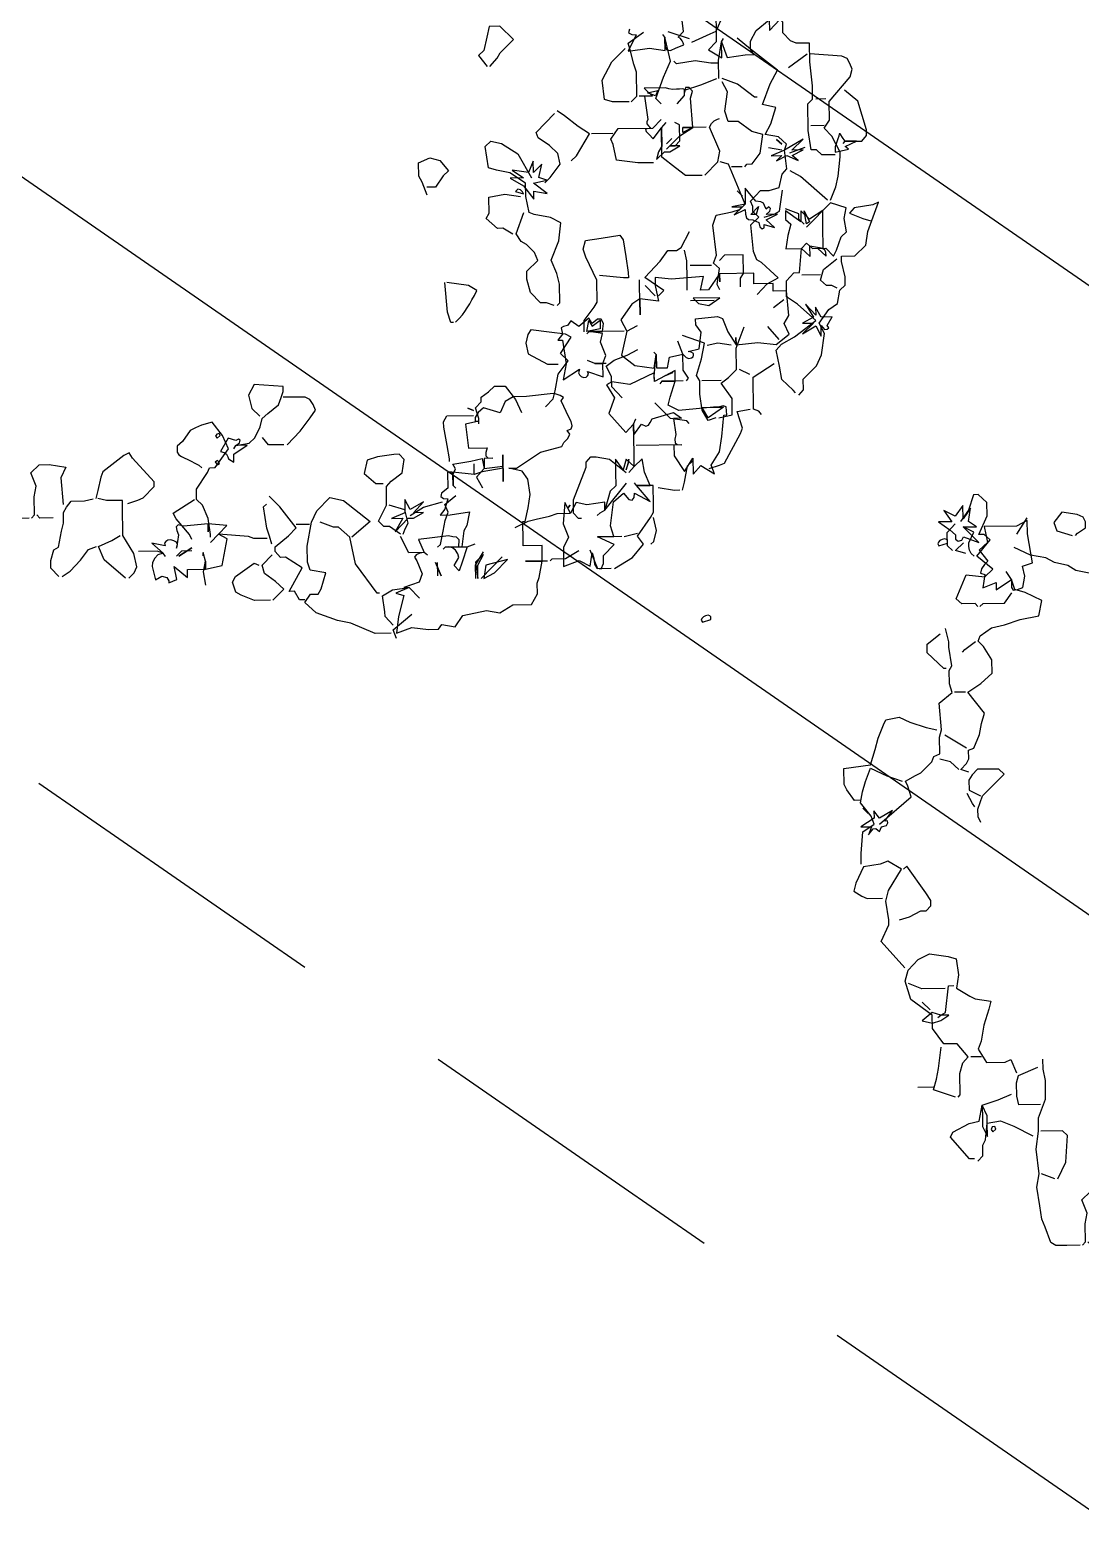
# Model space of a CAD drawing. Extents: x -335094 to -220327, y -102194 to 60595.
# Drawn here: x -291507 to -287448, y 39563 to 45356 of the extents above; entities that cross this region are included whole.
import ezdxf

# ---------------------------------------------------------------- set-up
doc = ezdxf.new("R2010")
doc.units = 0
doc.header["$LTSCALE"] = 1000
doc.header["$MEASUREMENT"] = 0
doc.linetypes.add('HIDDEN', pattern=[0.375, 0.25, -0.125])
for name, color, linetype in [('3', 84, 'CONTINUOUS'), ('6', 12, 'CONTINUOUS'), ('DIM', 3, 'CONTINUOUS'), ('SHUI', 5, 'CONTINUOUS')]:
    doc.layers.add(name, color=color, linetype=linetype)
doc.styles.add('DIM_FONT', font='SIMPLEX', dxfattribs={"width": 0.8})

# ---------------------------------------------------------------- blocks, each defined once
blk = doc.blocks.new('S')
at = {"layer": 'DIM'}
for points in [[(1368.8, 4093), (1318, 4162.3), (1369, 4155.3), (1341.2, 4180), (1356.4, 4229.9), (1322.2, 4193), (1329.2, 4244), (1293, 4207.4), (1253.2, 4235.7), (1277.9, 4188.6), (1226.9, 4195.6), (1265.5, 4159.1), (1283.2, 4135.9), (1280.9, 4119.6), (1290, 4110), (1304.9, 4112.1), (1312.7, 4123.5), (1368.8, 4093)], [(1327, 3849.1), (1318.5, 3862.7), (1267.5, 3869.7), (1249.6, 3890.9), (1301, 3977.5), (1371.3, 3959.5), (1405.9, 3983.9), (1353.6, 4043), (1413.1, 4097.3), (1393.4, 4120.8), (1373, 4123.6), (1415.5, 4190.6), (1422.5, 4241.6), (1394, 4276.7), (1375.6, 4279.2), (1347.1, 4222.8), (1310.6, 4184.2)], [(1262.8, 4078.4), (1246.9, 4099.3), (1253.9, 4150.3), (1289, 4178.8)], [(1248.3, 4109.5), (1249.7, 4119.7), (1246.2, 4124.3), (1240.4, 4127.2), (1229.9, 4126.6), (1221.1, 4123.6), (1214.2, 4118.3), (1211.3, 4112.5), (1214.3, 4103.7), (1248.3, 4109.5)], [(1343.4, 4044.4), (1332.6, 4056.3), (1328.1, 4069.4), (1328, 4084), (1330, 4098.3), (1356, 4136.3), (1318, 4162.3)], [(1510.4, 3896.7), (1524.4, 3938.5), (1521.6, 3978.4), (1562.1, 3985.3), (1558.8, 4098.1), (1565.8, 4149.2), (1522.2, 4134.3), (1397.6, 4151.4), (1401.5, 4088.5), (1364.9, 4064.4), (1391.7, 4017), (1377.7, 4006.4), (1363.3, 3991.8), (1356.9, 3976), (1372.4, 3967.7), (1357.3, 3917.7), (1411.1, 3931.2), (1407.2, 3902.6), (1471.7, 3933.2), (1469.5, 3916.9), (1467.5, 3902.6), (1472.2, 3891.6), (1488.9, 3891.4), (1510.4, 3896.7)], [(1518, 4103.7), (1567.2, 4159.4)], [(1741.4, 4064.8), (1750.7, 4071.8), (1784.2, 4088), (1787.2, 4110.5), (1781.6, 4130), (1760.5, 4143.3), (1702.7, 4161.6), (1666.8, 4127), (1672.5, 4092.9), (1729.2, 4066.4)], [(1312.2, 4059.1), (1275, 4076.7), (1309.6, 4101.1)], [(1772.6, 3912.8), (1723, 3930), (1695.1, 3954.6), (1645.8, 3973.9), (1615.6, 3996.7), (1557.8, 4015), (1500.8, 4054.1)], [(1197.4, 3222), (1168.2, 3236.4), (1193.7, 3255.8), (1204.4, 3273), (1208.9, 3305.7), (1230.4, 3311.1), (1259.9, 3359), (1273.9, 3400.8), (1291.5, 3437.9), (1239.4, 3528.3), (1294.9, 3553.9), (1343.1, 3586.8), (1350.1, 3637.9), (1326.5, 3693.1), (1308.9, 3716.3), (1319.8, 3735.6), (1366.9, 3760.4), (1419.3, 3763.6), (1481.4, 3775.9), (1554.5, 3778.4), (1574.9, 3835.9), (1515.8, 3875.2), (1478.7, 3892.8), (1471.7, 3933.2), (1455.5, 3966.7)], [(1335.2, 3847.9), (1349.1, 3858.5), (1430.8, 3847.3), (1464.7, 3882.2)], [(825.8, 3075.3), (962.3, 3160.6), (955.6, 3203.1), (950.2, 3224.7), (991.8, 3239.8), (1013.6, 3247.2), (1062.1, 3282.1), (1073.1, 3301.4), (1096.9, 3308.6), (1105.6, 3371.9), (1117.7, 3399.3), (1123.5, 3502.5), (1180.2, 3536.4), (1174.4, 3570.4), (1181.4, 3621.5), (1194.2, 3638.5), (1193.8, 3711.3), (1196.6, 3731.7), (1191.3, 3784.5)], [(1170.3, 3631.3), (1162.1, 3632.4), (1107.2, 3702.4), (1111.7, 3735), (1168.1, 3766.8)], [(1242, 3683.9), (1253.6, 3692.7), (1298.6, 3717.7)], [(1231.2, 3529.4), (1188.3, 3535.3)], [(766.9, 3177), (744.4, 3180.1), (721.4, 3224.8), (714, 3246.6), (722.4, 3307.9), (826.2, 3306.1), (852.7, 3362.8), (870.8, 3404), (898.2, 3452.3), (911, 3469.3), (963.4, 3472.5), (1001.4, 3446.5), (1059.9, 3417.6), (1099.3, 3401.8)], [(1201.8, 3315), (1127.2, 3377.2)], [(733.3, 2932), (738.9, 2972.8), (758.5, 3055.4), (805.3, 3078.1), (799.3, 3110.1), (765.5, 3166.8), (779.5, 3208.5), (797.1, 3245.7), (824.5, 3293.9), (881.6, 3254.9), (938, 3226.3)], [(1160, 3237.5), (1133.6, 3272.3), (1094.1, 3288.1)], [(1213.7, 3022.1), (1206.6, 3046), (1210.5, 3074.6), (1235.9, 3123.1), (1330.8, 3193.3), (1313.1, 3216.5), (1231.5, 3227.7), (1208.3, 3210.1), (1193.2, 3191.4), (1187.9, 3152.6), (1227.7, 3124.2)], [(777.3, 3040.4), (786.8, 3049.4), (798.7, 3060.3), (809.2, 3060.9), (821.8, 3046.7), (832.5, 3064), (851.5, 3065.5), (859, 3074.9), (858.1, 3083.4), (847.6, 3082.7), (883.8, 3119.4), (828.8, 3097.8), (812.3, 3129.2), (808.4, 3100.6), (752.9, 3074.9), (793.7, 3069.3), (777.3, 3040.4)], [(788.5, 3122), (770.9, 3145.2), (788.5, 3122)], [(1199.6, 3086.5), (1193.1, 3099.8), (1178, 3141.4)], [(4383.7, 2702), (4374.2, 2724.1), (4378.4, 2754.8), (4406.5, 2792.5), (4463.1, 2826.4), (4457.5, 2785.5), (4504, 2820.8)], [(4261.7, 2874.8), (4253.3, 2813.5), (4247.8, 2772.7), (4212.9, 2746.2), (4259.8, 2708.6), (4268.2, 2769.9), (4280.2, 2705.8), (4351, 2706.5), (4383.7, 2702)], [(3368.8, 2809.9), (3401.6, 2836.6), (3416.6, 2855.4), (3474.7, 2899.4), (3430.6, 2957.5), (3389.8, 2963.1), (3374, 2923.6), (3354.7, 2874.3), (3331.8, 2858.7), (3358.6, 2811.3)], [(4091.8, 2773.2), (4121.8, 2779.5), (4120.9, 2788), (4117.9, 2796.7), (4112.9, 2805.7), (4105.6, 2813), (4128.8, 2830.6), (4130.7, 2905.2)], [(3924.3, 2871.1), (3918.2, 2857.4), (3929.6, 2849.6), (3945.7, 2845.3), (3906.7, 2788.2), (3989.7, 2787.2), (4047.5, 2768.9), (4054.5, 2820), (4052, 2801.6), (4049.5, 2783.2), (4053.9, 2770.1), (4068, 2766.1), (4091.8, 2773.2)], [(840, 2511.7), (764.2, 2626.1), (803.5, 2685.2), (806, 2703.6), (805.6, 2776.4), (821.4, 2815.9), (883.6, 2890.6), (836.8, 2928.2), (804.8, 2922.2), (740.1, 2920.6), (701, 2863.6), (688.7, 2834.1), (716.5, 2809.5), (735.8, 2798.5), (795, 2790.4)], [(846.8, 2698), (887, 2702.9), (933, 2719.5), (953.4, 2716.7), (974.3, 2732.5), (977.1, 2752.9), (962.9, 2786.1), (905.5, 2898), (891.8, 2889.4)], [(4153.8, 2785.5), (4229.5, 2806.4), (4253.3, 2813.5), (4290.3, 2870.8), (4276.9, 2924.7), (4238.1, 2930), (4203.3, 2903.6), (4181.8, 2898.2), (4087.8, 2911.1), (4064.3, 2891.4)], [(3888.2, 2593.1), (3913.5, 2610.5), (3926.1, 2702.3), (3920.1, 2734.4), (3914.8, 2787.1), (3910.9, 2818.8), (3975.7, 2851.6)], [(4147.3, 2798.9), (4069.6, 2838.7)], [(4636.8, 2272.1), (4585.7, 2279.1), (4568.1, 2302.3), (4547.7, 2305.1), (4547.6, 2380), (4561.6, 2482.1), (4582.4, 2498), (4589.4, 2549), (4593.9, 2642), (4603.7, 2713.5), (4552.6, 2720.5), (4531.6, 2733.8), (4507.2, 2768.3), (4512.8, 2809.1), (4486.3, 2844)], [(3880.1, 2594.2), (3816.8, 2602.9), (3787.5, 2617.3), (3789.5, 2692), (3837.8, 2756.1), (3895.8, 2800.1)], [(4001.2, 2567.2), (3983.6, 2590.5), (4025.4, 2667.9), (4062.4, 2725.3), (4058.7, 2759.1), (4054.5, 2820), (4047.8, 2831.3)], [(4236.6, 2630.7), (4246.1, 2700.1), (4268.2, 2769.9), (4278, 2781)], [(4244.7, 2689.9), (4214.1, 2694.1), (4156.3, 2712.4), (4083.4, 2712), (4074.6, 2723.6)], [(4257.7, 1783.2), (4302.1, 1818.7), (4348.1, 1835.3), (4321.4, 1868.1), (4292.9, 1903.2), (4275.9, 1915.9), (4268.2, 1950.3), (4274, 2053.5), (4308.5, 2077.9), (4289.1, 2103.4), (4291.7, 2121.8), (4286.3, 2143.3), (4330.7, 2178.9), (4363.4, 2174.4), (4403.6, 2179.3), (4422.8, 2228.6), (4444, 2246.5), (4445.6, 2319.1), (4456.8, 2340.5), (4430.1, 2373.2), (4380.5, 2390.4), (4408.6, 2428.2), (4437.4, 2486.7), (4388, 2505.9), (4429.5, 2581.3), (4465.1, 2628.5), (4374.2, 2724.1), (4329.1, 2774)], [(4509.4, 2632.8), (4587.9, 2674)], [(4592.6, 2101.4), (4620, 2149.6), (4635.8, 2189), (4654, 2261.4), (4656.6, 2279.8), (4634.3, 2345.2), (4609.9, 2379.8), (4634.5, 2407.6), (4644.3, 2479.1), (4738.9, 2561.8), (4751, 2589.3), (4745.9, 2612.9), (4738.2, 2632.6), (4719.2, 2645.6), (4598.1, 2672.6)], [(3972.7, 2602.4), (3921.7, 2609.3)], [(3951.7, 2357.7), (3986.2, 2382.1), (4006.6, 2379.3), (4048.5, 2396.4), (4009.7, 2401.7), (4053.8, 2435.2), (4109, 2458.9), (4067.7, 2445.8), (4070.3, 2464.2), (4109, 2458.9), (4116.3, 2572.3), (4128.1, 2597.7), (4117.8, 2613.7), (4103.5, 2615.6), (4096.9, 2597.8), (4100.1, 2605.7), (4096.5, 2610.3), (4090.7, 2613.2), (4080.2, 2612.6), (4067.9, 2614.3), (4053.7, 2616.2), (4039.6, 2620.2), (4027.9, 2626), (3946.3, 2637.2), (3972.7, 2602.4), (3942.1, 2606.5), (3942, 2515), (3936.8, 2507.4), (3935.7, 2499.3), (3940.7, 2490.2), (3947.7, 2481), (3926.8, 2479.7), (3927.7, 2471.2), (3938.3, 2457.3), (3950.3, 2439), (3988.6, 2475.4), (3979.1, 2405.9), (3963.7, 2385.2), (3951.7, 2357.7)], [(3995.9, 2620), (3985, 2600.7), (3956, 2617.1), (3995.9, 2620)], [(4062.4, 2558.8), (4095.2, 2585.6), (4098, 2606), (4164.1, 2617.7), (4228.4, 2631.8)], [(4284.1, 2278.8), (4293.6, 2287.9), (4314.1, 2285.1), (4350.3, 2321.8), (4372.3, 2391.6), (4331.1, 2409.7), (4285.4, 2455.5), (4246.6, 2460.8), (4240, 2503.3), (4262.3, 2575.1), (4247.2, 2616.7)], [(4371.5, 2537.3), (4361.3, 2538.7), (4305, 2598.4), (4248.9, 2629)], [(967.8, 1986.6), (977, 1993.7), (988.2, 2075.4), (1006.1, 2114.5), (1029.6, 2134.2), (995.7, 2190.8), (944.7, 2197.8), (909.9, 2262.9), (916.9, 2314), (843.7, 2386.4), (833, 2460.7), (850.9, 2499.8), (895.3, 2535.3), (941, 2549.9), (1011, 2529.9), (1040.2, 2515.5), (1040, 2453.1), (1024.8, 2403.2), (1071.7, 2365.5), (1090.7, 2352.5), (1148.5, 2334.2), (1136.2, 2304.7), (1107.3, 2246.2), (1088.7, 2186.4), (1072.3, 2157.4), (1095.9, 2102.2), (1167.4, 2092.4), (1191.2, 2099.5), (1204.7, 2045.7)], [(3511.4, 2332.8), (3534.6, 2350.4), (3580.4, 2396.1), (3577.8, 2438.1), (3551.4, 2472.9), (3512.7, 2509.4), (3507.4, 2530.9), (3588.6, 2592.6)], [(3625, 2402.5), (3647.9, 2418.1), (3710.4, 2494.8), (3671.5, 2529.2), (3626, 2577.1), (3600.2, 2601.4)], [(3054.6, 2353.8), (3043.2, 2407.3), (3034, 2431.5), (3041, 2482.5), (3086.4, 2495), (3123.8, 2479.5), (3150.9, 2434.2), (3127.9, 2418.6), (3091.4, 2379.9), (3058.8, 2384.4)], [(3487.9, 1857.5), (3499.5, 1866.4), (3509.3, 1937.8), (3504.7, 1980.1), (3491.2, 2033.9), (3531.9, 2103.2), (3549.6, 2171.5), (3513.6, 2197.2), (3452, 2218.2), (3434.8, 2228.9), (3430.9, 2291.8), (3437.9, 2342.8), (3384.3, 2391.8), (3334.6, 2409), (3305.4, 2423.4), (3304.3, 2506.7), (3329.6, 2524.1), (3369, 2508.3), (3424.7, 2459), (3463.2, 2360.2)], [(3800.3, 2482.5), (3718.6, 2493.7)], [(3937.7, 2347.1), (3878.5, 2355.2), (3798.5, 2378.7), (3794.4, 2439.6), (3789, 2461.1), (3823.2, 2498), (3955.9, 2479.8), (3993.1, 2508)], [(4116.5, 2270.6), (4053.2, 2279.3), (4018.6, 2315.2), (3973.2, 2363.1), (3988.6, 2475.4), (4009.8, 2493.3)], [(4633.5, 2491), (4594.7, 2496.3)], [(4673.3, 2310.8), (4682.6, 2317.8), (4745.9, 2309.2), (4767, 2327.1), (4770.1, 2349.5), (4754.6, 2464), (4709.4, 2513.8)], [(982, 2409), (892.1, 2421.4), (843.9, 2448.8)], [(3995.8, 2391.2), (4009.7, 2401.7), (4030.1, 2398.9), (4051, 2414.8), (4059.4, 2476.1), (4042.4, 2488.8)], [(4160.1, 2451.9), (4070.3, 2464.2)], [(4126.7, 2269.2), (4184.8, 2313.3), (4198.5, 2353), (4172.3, 2450.2), (4182.5, 2463.3), (4194.1, 2472.2), (4207.2, 2476.6), (4215.6, 2477.5)], [(936.2, 2303), (949.6, 2309.5), (969.4, 2317.2), (995.6, 2417.6), (1016, 2414.8)], [(3460.1, 2277.4), (3464.3, 2308), (3514, 2290.8), (3468.5, 2338.6), (3521, 2341.8), (3491.7, 2356.3), (3511, 2405.6), (3474.1, 2379.5), (3480, 2422.3), (3455.7, 2382), (3393.8, 2400.9), (3432.5, 2364.4), (3381.5, 2371.4), (3428.3, 2333.7), (3460.1, 2277.4)], [(4021.8, 2429.2), (3998.6, 2411.6), (4021.8, 2429.2)], [(4611.3, 2390), (4560.3, 2397)], [(946.8, 2289.1), (980.2, 2305.3), (949.6, 2309.5), (918.3, 2324.2), (875.3, 2298.9), (912.7, 2283.3), (946.8, 2289.1)], [(911.6, 2335.5), (885.1, 2370.3), (911.6, 2335.5)], [(3424.1, 2303.1), (3421.2, 2311.8), (3414.1, 2321.1), (3404.2, 2324.6), (3394.9, 2317.5), (3424.1, 2303.1)], [(4435.4, 2320.5), (4385.7, 2337.7)], [(4491.1, 2271.3), (4471.4, 2294.8), (4517.1, 2309.3), (4474.2, 2315.2), (4522.7, 2350.2), (4445.6, 2319.1), (4391.8, 2305.7), (4432.6, 2300.1), (4409.4, 2282.5), (4451, 2297.6), (4491.1, 2271.3)], [(4438.5, 2343), (4420.6, 2364.1), (4438.5, 2343)], [(4464.6, 2306.1), (4526.6, 2318.4)], [(4690.6, 2285.5), (4679.8, 2297.4), (4725.4, 2312), (4682.6, 2317.8), (4675.8, 2329.2), (4668.1, 2348.9), (4664, 2349.5), (4660.9, 2341.6), (4655.4, 2332), (4641, 2302.7), (4638.2, 2282.3), (4690.6, 2285.5)], [(3360.3, 2155.9), (3324.5, 2183.6), (3304.1, 2186.4), (3266.6, 2231.1), (3281.6, 2249.8), (3290, 2311.1), (3352.7, 2312.9), (3410.5, 2294.6)], [(4117.6, 1823.2), (4110.2, 1845), (4128.8, 1904.9), (4109.1, 1928.4), (4125.6, 1957.3), (4129, 2073.4), (4146.6, 2110.5), (4209.5, 2114.3), (4239.2, 2118.6), (4264.5, 2135.9), (4224.2, 2297.5), (4192.9, 2312.1)], [(4273.9, 2280.2), (4233, 2285.8)], [(3475.6, 1859.2), (3448.4, 1873.3), (3426, 1876.4), (3392.8, 1922.6), (3387.5, 1975.3), (3391.7, 2005.9), (3440.2, 2040.9), (3432.1, 2073.2), (3405.7, 2108), (3387, 2123.1), (3372.5, 2154.2), (3414.3, 2231.7)], [(4580.3, 2103), (4490.8, 2208.9), (4455.1, 2236.7)], [(957.5, 1988), (877.7, 2028.1), (895.6, 2067.3), (909.4, 2107), (932.8, 2187)], [(4362.1, 2028.9), (4335.7, 2063.8), (4381.4, 2078.3), (4338.5, 2084.2), (4354.5, 2094.5), (4357.9, 2104.4), (4352.6, 2111.4), (4341.3, 2104.6), (4337.1, 2119.7), (4334.2, 2128.4), (4324.8, 2136), (4306.7, 2140.5), (4272.9, 2197.2), (4264.5, 2135.9), (4212, 2132.7), (4252.9, 2127.1), (4216, 2101), (4261.7, 2115.5), (4259.2, 2097.1), (4261.3, 2082.3), (4268.6, 2075), (4284.7, 2070.7), (4305.7, 2057.5), (4307.6, 2040.6), (4314.6, 2031.3), (4323.3, 2034.2), (4325, 2046.5), (4362.1, 2028.9)], [(4258.5, 2167.9), (4240.8, 2191.2), (4258.5, 2167.9)], [(4328.9, 2075.1), (4369.1, 2080), (4391.2, 2089.4), (4414.4, 2167.4)], [(1080.6, 2127.2), (1039.8, 2132.8)], [(3576, 1741.5), (3581.8, 1784.3), (3627.6, 1830.1), (3642.4, 1846.8), (3653.9, 1930.5), (3625.4, 2025.9), (3619.3, 2057.9), (3634, 2089.2), (3694.4, 2089.3), (3767.2, 2089.7), (3777, 2069.6), (3778.5, 2004.9), (3778.3, 1942.5), (3775.5, 1922.1), (3757.1, 1924.6), (3666.6, 1947.5)], [(4299.7, 2089.5), (4279.3, 2092.3), (4314.1, 2118.7), (4299.7, 2089.5)], [(4346.8, 1386.2), (4340.1, 1397.5), (4302.8, 1444.2), (4301.6, 1496.4), (4297.8, 1559.3), (4321.3, 1579), (4376.2, 1600.6), (4466.3, 1650.6), (4405.6, 1723.4), (4368.6, 1757.6), (4377, 1818.9), (4409.8, 1845.6), (4432.3, 1842.5), (4453, 1933.3), (4476.3, 1950.9), (4495.9, 1927.4), (4547, 1920.4), (4571.3, 1885.8), (4586.7, 1906.6), (4612.1, 1955.1), (4635, 1970.7), (4633.8, 2022.9), (4647.6, 2062.6), (4591.2, 2091.1), (4484.7, 2012.1)], [(4481.5, 1898.2), (4487.1, 1939), (4536.8, 1921.8), (4547.9, 2003.5), (4556.6, 2066.8), (4501.1, 2041.1), (4472.9, 2078.2), (4467, 2035.4), (4413.7, 2086.3), (4409.2, 2053.7), (4427.1, 2032.5), (4409, 1991.3), (4393.8, 1941.4), (4453, 1933.3), (4481.5, 1898.2)], [(4478.2, 2025.5), (4460.3, 2046.7), (4463.1, 2067.1), (4414.8, 2094.5)], [(879.1, 2038.3), (819.9, 2046.4)], [(1277.7, 1910.9), (1196, 1922.1), (1192.4, 1955.9), (1199.3, 2006.9), (1211.4, 2034.4), (1289.1, 2054.9)], [(1348.5, 1349.9), (1297.5, 1356.9), (1275, 1360), (1254.6, 1362.8), (1237.9, 1377.6), (1225.6, 1439.6), (1217.5, 1471.9), (1216.4, 1524), (1216, 1596.9), (1233.2, 1646.6), (1235.8, 1741.9), (1255.6, 1809.9), (1262.6, 1860.9), (1300.9, 1928.5), (1310.7, 2000), (1308.4, 2044), (1313.8, 2082.7)], [(3880, 1835), (3903.2, 1852.6), (3838.8, 1913.5), (3906.4, 1966.6), (3942.6, 2003.2), (3975.3, 1998.8), (3995, 2006.4), (4036.1, 2063.2)], [(4357.7, 1374.3), (4378.9, 1392.2), (4384.5, 1433), (4442.5, 1477.1), (4468.5, 1515.1), (4492, 1595.1), (4477.2, 1638.7), (4522.9, 1684.5), (4558.7, 1702.4), (4575.9, 1752.1), (4598.8, 1767.7), (4603.3, 1800.3), (4599.2, 1861.2), (4602, 1881.6), (4653, 1874.6), (4701.5, 1909.6), (4716.7, 1959.5), (4774.9, 2066), (4751.1, 2058.8), (4678.2, 2058.4), (4657, 2040.5), (4705.3, 2013.1), (4734.5, 1998.7)], [(4499.7, 2030.9), (4486.3, 2024.4), (4485.2, 2076.6), (4499.7, 2030.9)], [(3081.6, 1852.9), (3071.4, 1854.3), (3064.5, 1894.8), (3072, 2010.2)], [(3089.8, 1851.8), (3106, 1864.1), (3120.2, 1876.7), (3132.1, 1887.6), (3142.2, 1900.8), (3154.4, 1913.7), (3164.8, 1928.9), (3177.3, 1943.8), (3190, 1960.8), (3160.1, 1985.7), (3080.1, 2009.1)], [(3993.1, 1840.3), (3998.9, 1883.2), (4008.5, 1952.6), (4005.9, 1994.6)], [(994.5, 1741.7), (976.1, 1744.2), (916.1, 1837.7), (926.8, 1855), (994.6, 1879), (1034.5, 1881.8), (1055.2, 1941.4), (1119.2, 1953.4), (1173.1, 1966.8)], [(1057, 1818.4), (1064, 1869.4), (1067.9, 1898), (1055.2, 1941.4), (1048.2, 1890.3), (1044, 1859.7), (1057, 1818.4)], [(4099.9, 1921.3), (4018.2, 1932.5)], [(4198.6, 1822.5), (4203.1, 1855.2), (4217.9, 1871.9), (4227.7, 1943.3), (4156.2, 1953.1), (4133, 1935.5)], [(4542.8, 1889.8), (4544.7, 1904.1), (4542, 1914.8), (4534.4, 1920), (4516.3, 1924.6), (4542.8, 1889.8)], [(1005.4, 1729.8), (1028.6, 1747.4), (1034.2, 1788.2), (1047.2, 1807.3), (1064, 1869.4), (1116.2, 1870.6), (1164.4, 1843.2), (1230.6, 1794.6)], [(3821.8, 1562.1), (3837, 1612.1), (3830, 1561), (3872.8, 1555.2), (3886.6, 1594.9), (3939.1, 1598.1), (3949.6, 1584.2), (3959.3, 1578.7), (3969.8, 1579.3), (3976.5, 1582.6), (3979.3, 1588.4), (3980.2, 1594.5), (3972.8, 1601.8), (3960.9, 1605.5), (4005.2, 1609.8), (4022, 1672), (4005.5, 1703.4), (4008.6, 1725.8), (4093.4, 1722.5), (4110.7, 1711.8), (4124.1, 1658), (4147.7, 1602.8), (4151.6, 1631.3), (4147.7, 1602.8), (4232.5, 1599.5), (4300.9, 1581.8), (4357.2, 1613.6), (4344.4, 1656.9), (4367, 1685), (4371.7, 1780.1), (4320.7, 1787.1), (4324.6, 1815.7), (4251.1, 1825.7), (4256.7, 1866.6), (4126, 1884.5), (4121.8, 1853.9), (4126, 1884.5), (4074.7, 1829.1), (4044.1, 1833.3), (4063.4, 1882.7), (3939.7, 1891.3), (3877.5, 1908.1), (3873.4, 1877.5), (3877.2, 1814.6), (3807.1, 1834.6), (3798.7, 1773.3), (3807.1, 1834.6), (3773.7, 1818.4), (3722.7, 1765), (3739.3, 1719.1), (3704.2, 1630.3), (3704.2, 1630.3), (3749.7, 1582.4), (3821.8, 1562.1)], [(3798.7, 1773.3), (3814.1, 1885.6), (3817.2, 1908.1)], [(3867.8, 1836.7), (3834.6, 1882.8)], [(4566.8, 1761.7), (4547.8, 1774.7), (4527.4, 1777.5), (4507.7, 1801), (4525.6, 1840.1), (4582.2, 1874)], [(1093.6, 1842.5), (1090.9, 1853.3), (1080.4, 1852.6), (1075, 1843), (1080, 1834), (1093.6, 1842.5)], [(1301.8, 1616.3), (1341.1, 1675.4), (1363.3, 1776.4), (1347.4, 1797.3), (1263.7, 1808.8)], [(4089.6, 1785.5), (3999.7, 1797.8)], [(4066.6, 1769.9), (4113.4, 1792.6), (4011.3, 1806.6), (4028.9, 1783.4), (4066.6, 1769.9)], [(4510.5, 1821.4), (4439, 1831.2)], [(3383.6, 1476.6), (3418.5, 1503), (3430.8, 1532.5), (3451.8, 1594.2), (3497.6, 1639.9), (3472.9, 1672.4), (3522.1, 1728), (3503.4, 1743.1), (3441.2, 1759.9), (3373.2, 1779.7), (3358.4, 1763), (3345.8, 1731.4), (3348.3, 1689.5), (3416.2, 1638.5), (3457.1, 1632.9)], [(3621.6, 1558.4), (3628.6, 1609.4), (3598, 1613.6), (3628.6, 1609.4), (3645, 1638.4), (3631.6, 1692.2), (3644.3, 1723.8), (3594.3, 1738.9), (3645.4, 1731.9), (3653.7, 1762), (3647.7, 1779.5), (3633.4, 1781.4), (3610.8, 1767.9), (3601.3, 1790), (3558.3, 1764.7), (3530.8, 1791.3), (3516, 1774.6), (3499.1, 1772.8), (3490.4, 1769.8), (3491.1, 1744.8), (3469.7, 1724.8), (3488, 1722.3), (3487.7, 1628.7), (3467.1, 1569.2), (3536, 1601.3), (3529.9, 1587.6), (3532.9, 1578.9), (3538.2, 1571.9), (3545.8, 1566.7), (3556.3, 1567.3), (3562.9, 1570.6), (3567.9, 1576.2), (3565.2, 1586.9), (3621.6, 1558.4)], [(3729.1, 1720.5), (3594.3, 1738.9), (3585, 1731.9)], [(3609.4, 1757.7), (3643.1, 1775.9), (3638.6, 1743.3), (3586.2, 1740.1), (3600.2, 1781.8), (3609.4, 1757.7)], [(4312, 1723.8), (4357, 1748.8)], [(2169.6, 1497.4), (2179.4, 1508.5), (2231.6, 1509.7), (2256.9, 1527), (2282.9, 1565.1), (2295.5, 1596.6), (2320.5, 1611.9), (2365.8, 1639), (2379.9, 1666.2), (2391.2, 1687.5), (2393.7, 1705.9), (2284.9, 1731.2), (2256.8, 1693.5), (2262, 1640.7), (2288.5, 1605.9)], [(3739.3, 1719.1), (3782.9, 1733.9)], [(4478.3, 1586.6), (4483.9, 1627.4), (4494.2, 1611.4), (4504.4, 1610), (4511.4, 1615.3), (4506.4, 1624.3), (4531.3, 1654.2), (4488.4, 1660.1), (4473.3, 1701.7), (4469.1, 1671), (4436.2, 1719.2), (4459.8, 1664), (4413.9, 1647.4), (4456.7, 1641.5), (4408.3, 1606.6), (4463.5, 1630.2), (4478.3, 1586.6)], [(1289.6, 1618), (1241.3, 1645.4)], [(2375.5, 1481.7), (2433.5, 1525.7), (2479.3, 1571.4), (2503.6, 1597.2), (2498.5, 1620.8), (2488.8, 1640.9), (2471.8, 1653.6), (2388.1, 1665.1)], [(3640.8, 1607.8), (3598, 1613.6), (3571.1, 1629.8)], [(3681.9, 1466.9), (3648.9, 1515.1), (3654.3, 1553.9), (3639.4, 1597.5), (3673.1, 1615.8), (3726.7, 1627.2), (3770.3, 1642)], [(3814.8, 1511.1), (3817.6, 1531.5), (3837, 1612.1), (3830.2, 1623.4)], [(3937.3, 1494.3), (3946.9, 1503.4), (3930.7, 1536.8), (3939.1, 1598.1), (3927.7, 1651.6)], [(4028, 1336.3), (3998, 1330), (3981.1, 1373.9), (3981.4, 1436.3), (3988.4, 1487.3), (3978.9, 1509.4), (4008, 1569.9), (4028.4, 1627.4), (3948.9, 1669.5)], [(4040.2, 1334.6), (4092.7, 1337.8), (4101.4, 1401.1), (4068.6, 1465.9), (4100, 1482.4), (4134.8, 1508.8), (4146, 1590.5), (4189.9, 1667.7)], [(4315.6, 1598.5), (4279.7, 1655.4)], [(2029.5, 1173.4), (2030.9, 1183.6), (2031.1, 1246), (2017.7, 1299.8), (1998.3, 1325.3), (2003.6, 1364.1), (2055.2, 1421.6), (2065.9, 1438.8), (2088.3, 1435.7), (2149.2, 1500.2), (2133.7, 1554.3), (2101.9, 1610.7), (2059.7, 1606.1), (2035.8, 1598.9), (2014, 1591.5), (1977.8, 1554.9), (1954.8, 1539.3), (1951.8, 1516.9), (1956.5, 1505.8), (1965.9, 1498.3), (1975.2, 1490.8), (1988.7, 1482.7), (2000.1, 1474.9), (2013.3, 1464.7), (2026.4, 1454.6), (2037.3, 1442.7)], [(2125.5, 1555.4), (2122.6, 1564.2), (2114.1, 1563.2), (2106.9, 1555.9), (2111.9, 1546.9), (2125.5, 1555.4)], [(3120, 1450.3), (3122.8, 1470.7), (3116.2, 1513.3), (3141.7, 1532.6), (3144.2, 1551), (3175.6, 1567.5), (3200.9, 1584.9), (3241.7, 1579.3), (3273.5, 1522.9), (3289, 1468.8)], [(4129.3, 1605.3), (4079.4, 1620.4), (4037.5, 1617.9)], [(1356.7, 1348.8), (1370.6, 1359.4), (1380.1, 1428.8), (1393.9, 1468.5), (1380.5, 1522.4), (1417.3, 1548.5), (1456.1, 1543.2), (1518, 1524.3), (1492, 1486.3), (1486.2, 1383.1)], [(1733.2, 1349.2), (1773.7, 1356.1), (1795.3, 1361.5), (1844, 1398.5), (1846.5, 1416.9), (1777.5, 1519.9), (1768, 1542), (1746.2, 1534.6), (1656.1, 1484.6), (1645.2, 1465.3), (1625.9, 1415.9), (1613.5, 1386.4)], [(2162.6, 1446.4), (2166.8, 1477), (2222.3, 1502.7), (2179.4, 1508.5), (2195.1, 1516.8), (2198.6, 1526.7), (2193, 1531.6), (2182, 1526.9), (2154.8, 1541), (2117.2, 1494.2), (2130.9, 1488.1), (2138.2, 1480.9), (2142.9, 1469.8), (2143.9, 1461.4), (2162.6, 1446.4)], [(2363.2, 1483.3), (2304, 1491.5), (2285.4, 1523.1)], [(2847.2, 688.9), (2861.9, 705.6), (2911.6, 688.4), (2948.1, 727.1), (3040.4, 733.2), (3090.1, 716), (3145.3, 739.6), (3216.8, 729.8), (3244.9, 767.6), (3250.4, 808.4), (3261.4, 827.7), (3282.3, 889.3), (3219, 898), (3282.3, 889.3), (3290.5, 948.5), (3219, 958.3), (3221.8, 978.7), (3231.9, 1052.2), (3240, 1051.1), (3259.3, 1100.5), (3274.4, 1150.4), (3274.4, 1210.7), (3258.2, 1244.2), (3208.8, 1263.4), (3237.4, 1259.5), (3339.4, 1305.8), (3423.9, 1315.1), (3434.3, 1330.3), (3450.6, 1342.6), (3461, 1357.8), (3452.7, 1373.5), (3469.9, 1377.4), (3475.7, 1389.1), (3473.8, 1406), (3467.9, 1423.4), (3448, 1490.7), (3457.8, 1501.8), (3446.7, 1511.6), (3429.2, 1520.3), (3421.3, 1523.4), (3317.8, 1527.2), (3266.7, 1534.2), (3233.6, 1520), (3207.3, 1480), (3146.8, 1509.1), (3123.9, 1493.5), (3109.1, 1476.8), (3107.1, 1462.5), (3121.4, 1460.5), (3069, 1457.3), (3066.6, 1364), (3138.1, 1354.2), (3129.4, 1336.7), (3127.7, 1324.5), (3134.8, 1315.2), (3152.9, 1310.6), (3120.2, 1315.1), (3114.9, 1276.3), (3187.5, 1274.7), (3193.3, 1317.5), (3179.4, 1215.5), (3186.4, 1266.5), (3105, 1265.2), (3073, 1259.2), (2992.7, 1280.6), (2985.7, 1229.5), (2990.3, 1247.6), (2993.1, 1268), (2988.7, 1281.1), (2972.3, 1283.4), (2963.9, 1222.1), (2936.9, 1207.1), (2933.2, 1195.1), (2942.3, 1185.5), (2958.3, 1181.3), (2940.8, 1144.2), (2919.3, 1124.2), (2958.1, 1118.9), (3033, 1119), (3015.8, 1069.4), (3000.7, 1050.6), (2984.2, 990.5), (3004.6, 987.7), (2976.1, 931.3), (2959.3, 900.3), (2943.8, 923.2), (2966.3, 951.4), (2964.2, 966.2), (2958, 981.6), (2946.9, 991.5), (2933.1, 997.5), (2971.9, 992.2), (2977.6, 1018.5), (2968.8, 1030.1), (2954.8, 1034.1), (2939, 1040.4), (2823, 1043.8), (2836.4, 990), (2819.8, 990.2), (2804.7, 986), (2797.4, 978.7), (2803.6, 963.3), (2817.1, 909.4), (2800.6, 880.5), (2738.6, 868.2), (2759, 865.4), (2705.2, 851.9), (2734.4, 837.5), (2701, 761), (2684.2, 698.8), (2746.2, 711.1), (2808.4, 694.3), (2847.2, 688.9)], [(3106.6, 1504.2), (3087.6, 1517.2), (3106.6, 1504.2)], [(3990.4, 1123), (3982.7, 1157.4), (4022.3, 1203.9), (4040.6, 1261.7), (4060, 1342.3), (4072.3, 1340.6), (4074.4, 1371.5), (4062.7, 1377.3), (4043.8, 1375.7), (4025.4, 1378.2), (3891.3, 1386.2), (3853.3, 1412.2), (3865.6, 1441.7), (3894.4, 1500.2), (3843.4, 1507.2), (3894.4, 1500.2), (3900, 1541), (3814.8, 1511.1), (3819.3, 1543.8), (3719.5, 1513.8), (3651.5, 1533.5), (3629.6, 1526.1), (3653.3, 1470.8), (3622.7, 1414.7), (3675.9, 1332.5), (3710.7, 1359), (3705.1, 1318.1), (3741.4, 1354.8), (3756.6, 1344.4), (3767.4, 1347), (3774.9, 1356.4), (3785, 1369.6), (3869.8, 1380.8), (3897.3, 1354.2), (3866.7, 1358.4), (3866.4, 1296), (3859.8, 1278.2), (3857.9, 1263.9), (3865.2, 1256.7), (3883.3, 1252.1), (3852.7, 1256.3), (3847.1, 1215.5), (3877.5, 1148.9), (3917.2, 1195.5), (3908.8, 1134.2), (3943.9, 1162.7), (3990.4, 1123)], [(3637.8, 1525), (3637.8, 1525), (3637.8, 1525), (3637.8, 1525), (3637.8, 1525)], [(3925.1, 1496), (3843.4, 1507.2), (3833.8, 1498.1)], [(3858.4, 1525.9), (3890.7, 1534), (3858.4, 1525.9)], [(4183.1, 1481.4), (4147.1, 1507.2)], [(4205, 1322.4), (4196.4, 1336.1), (4177.1, 1347), (4193.9, 1469.5), (4282.6, 1509.4)], [(2097.9, 1444.8), (2106.6, 1447.8), (2105.7, 1456.2), (2100.1, 1461.2), (2091.1, 1456.1), (2097.9, 1444.8)], [(2986.1, 1323.1), (2987.5, 1333.3), (2986.3, 1385.4), (2983.9, 1458.6), (2986.7, 1479), (3002, 1499.8), (3104.1, 1485.8)], [(4070, 1476.1), (3996.5, 1486.2)], [(1428, 1110.2), (1401.8, 1147.1), (1405.8, 1175.7), (1423.6, 1214.8), (1443.4, 1222.5), (1464, 1282.1), (1476.4, 1311.6), (1482, 1352.4), (1497, 1371.2), (1518.5, 1391.1), (1569.5, 1384.1), (1603.3, 1387.8)], [(3923.1, 1329.8), (3916.3, 1341.2), (3854.4, 1360.1), (3803.6, 1429.4)], [(1440.4, 1337.3), (1389.4, 1344.3), (1378.8, 1358.3)], [(1694.1, 1063.3), (1717.3, 1081), (1730.6, 1102), (1727.4, 1154.5), (1696, 1229.5), (1711.4, 1341.8), (1714.5, 1364.2), (1653.3, 1372.6), (1621.7, 1385.3)], [(2756.4, 1073.7), (2719.7, 1110), (2697.3, 1113), (2679.7, 1136.3), (2720.7, 1193), (2730.5, 1264.5), (2751.7, 1282.4), (2798.8, 1307.1), (2813.9, 1357.1), (2798.4, 1380), (2777.9, 1382.8), (2713.5, 1383.3), (2673, 1376.4), (2653.8, 1327), (2691.4, 1282.3), (2719.9, 1278.4)], [(3665.1, 1178), (3688.6, 1197.7), (3695.6, 1248.7), (3710.7, 1359), (3721.7, 1378.3)], [(3721.7, 1378.3), (3721.7, 1378.3), (3721.7, 1378.3), (3721.7, 1378.3), (3721.7, 1378.3)], [(3972.8, 1146.2), (4015.3, 1152.9), (4034.8, 1158.5), (4113.5, 1262.1), (4124.5, 1281.4), (4112.7, 1347.5), (4164.9, 1348.7)], [(4045.8, 1375.4), (4064.2, 1372.9), (3999.4, 1340.2), (3982.5, 1384.1), (4045.8, 1375.4)], [(1956.9, 1175), (1951.3, 1194.5), (1908.6, 1262.7), (1901.5, 1286.6), (1990.2, 1326.5)], [(2353.2, 879.4), (2332.8, 882.2), (2318.9, 917.4), (2298.5, 920.2), (2361.8, 1003), (2304.2, 1052.5), (2285.8, 1055), (2268.4, 1080.3), (2271, 1098.7), (2327.6, 1132.5), (2362.4, 1158.9), (2312.4, 1249), (2277.1, 1295.4)], [(2994.6, 1217.9), (2985.7, 1229.5), (2991.3, 1270.3), (3004.6, 1291.4), (2996.9, 1311.2), (3067.8, 1311.9), (3112, 1316.2), (3114.9, 1276.3), (3079.8, 1247.8), (3096.6, 1203.9)], [(3073, 1259.2), (3078.6, 1300)], [(3179.4, 1215.5), (3193.3, 1317.5)], [(3883.3, 1252.1), (3707.7, 1276.2)], [(1681.8, 1065), (1609.9, 1147.7), (1596.5, 1201.5), (1650.6, 1217), (1685.8, 1230.9)], [(1876.7, 1030), (1873.5, 1082.4), (1918.7, 1032.6), (1922.9, 1063.2), (1992.3, 1053.7), (1996.5, 1084.3), (1992.3, 1053.7), (2057.3, 1057.2), (2091.7, 1156.5), (2061.5, 1179.4), (2098.7, 1207.6), (2028.3, 1225.5), (2024.1, 1194.9), (2028.3, 1225.5), (1933.3, 1230.2), (1913.7, 1239.2), (1904.4, 1232.1), (1904.5, 1217.5), (1908.4, 1200.4), (1893.2, 1150.4), (1899.3, 1164.2), (1896.3, 1172.9), (1886.9, 1180.4), (1877.3, 1185.9), (1864.7, 1185.6), (1856, 1182.6), (1851.1, 1177), (1851.7, 1166.5), (1802.1, 1183.7), (1839.7, 1139.1), (1818.4, 1135.7), (1804.5, 1125.2), (1794.1, 1110), (1789.8, 1093.9), (1795, 1041.2), (1821.5, 1052.1), (1839, 1043.5), (1845.5, 1030.1), (1844.4, 1021.9), (1876.7, 1030)], [(2260.1, 1110.6), (2256.1, 1142.3), (2250.1, 1174.3), (2249.1, 1257.7), (2262.7, 1266.2)], [(2663.8, 701.6), (2602.5, 710), (2516.2, 763.4), (2466.6, 780.6), (2389.1, 822.5), (2351.8, 869.2), (2378.5, 896.7), (2407.1, 892.8), (2422.1, 911.5), (2448.9, 970.3), (2391.1, 988.6), (2385.1, 1020.6), (2393.5, 1081.9), (2424.4, 1171.2), (2450.7, 1211.3), (2508.8, 1255.4), (2558.1, 1236.1), (2649, 1140.5), (2569.5, 1091)], [(3515.5, 844.9), (3519.7, 875.5), (3566.1, 910.7), (3507, 950), (3570.3, 941.4), (3563.6, 983.9), (3588.5, 1074.1), (3631.8, 1101.4), (3648.8, 1074.1), (3660.8, 1070.4), (3670.4, 1079.5), (3674.6, 1095.6), (3729.4, 1054.8), (3686.7, 1123), (3737.8, 1116), (3724.3, 1169.9), (3723.2, 1222), (3688.6, 1197.7), (3661.9, 1230.4), (3644.1, 1191.3), (3621.1, 1236), (3614.1, 1185), (3607.1, 1133.9), (3581.8, 1116.6), (3551.6, 1047.9), (3555.8, 1078.6), (3485, 1077.9), (3445.6, 1093.7), (3417.5, 1055.9), (3402.7, 1099.6), (3383.3, 1019), (3396.7, 965.2), (3371, 929.2), (3360.9, 855.7), (3423.2, 870), (3463, 841.7), (3478.2, 891.6), (3481.5, 870.3), (3480.5, 847.6), (3486.4, 830.1), (3502.5, 825.9), (3515.5, 844.9)], [(3457.6, 1029.6), (3445.3, 1031.3), (3429.8, 1054.2), (3436.8, 1105.3), (3504.9, 1222.8), (3507.4, 1241.2), (3528.6, 1259.1), (3549, 1256.3), (3598.6, 1239.1), (3654.9, 1179.4)], [(3670.7, 1218.8), (3672.1, 1229), (3656.3, 1189.6), (3670.7, 1218.8)], [(1440.2, 1108.5), (1473.7, 1124.8), (1520.1, 1160), (1556.3, 1196.6), (1588.3, 1202.6)], [(1846.1, 1125.7), (1839.7, 1139.1), (1818.3, 1150.3), (1746.9, 1160.1)], [(2244.8, 1135.5), (2193.8, 1142.5), (2174.5, 1153.5), (2061.5, 1179.4), (2026.7, 1153)], [(2415.1, 1164.2), (2364.1, 1171.2)], [(2641.9, 860.6), (2633.7, 861.7), (2567.7, 987.3), (2563.6, 1048.2), (2561.3, 1092.2), (2523.7, 1136.8), (2505.3, 1139.3), (2457.1, 1166.8)], [(2766.6, 1072.3), (2777.6, 1091.6), (2792.9, 1112.4), (2787.6, 1165.1), (2730.9, 1191.6)], [(2737.4, 1086.7), (2795.4, 1130.8), (2815.8, 1128), (2857.4, 1143.1), (2818.6, 1148.4), (2863, 1183.9), (2808, 1162.3), (2792.9, 1203.9), (2785.9, 1152.9), (2732.1, 1139.5), (2775, 1133.6), (2737.4, 1086.7)], [(2805, 1139.9), (2860.2, 1163.5), (2936.5, 1173.9)], [(2890.3, 1003.4), (2903.9, 1011.9), (2921.1, 1061.6), (2934.9, 1101.3), (2951.3, 1130.2), (2943.3, 1162.5), (2990.6, 1189.3)], [(3859.5, 1078.5), (3871.9, 1108), (3892.8, 1169.7), (3915.8, 1185.2)], [(1889, 1119.8), (1912.2, 1137.4), (1951, 1132.1)], [(1897.2, 1118.7), (1952.4, 1142.3), (1897.2, 1118.7)], [(1983.9, 992.4), (1982.7, 1044.6), (1996.5, 1084.3), (1992.8, 1118.1)], [(1992.8, 1118.1), (1991.1, 1105.8), (1992.8, 1118.1)], [(3518.2, 1031.7), (3531.8, 1040.2), (3551.6, 1047.9), (3649.3, 1138.6)], [(3553.5, 818.9), (3628.5, 850.2), (3678.4, 895.4), (3660.1, 929.1), (3721, 993.5), (3736, 1012.3), (3743, 1063.3), (3747.2, 1093.9), (3750, 1114.4), (3686.7, 1123), (3680, 1134.4)], [(3849.3, 1079.9), (3828.9, 1082.7), (3767, 1101.6)], [(2222.5, 897.3), (2161.3, 905.7), (2113, 933.1), (2094.3, 948.2), (2087.4, 988.6), (2102.4, 1007.4), (2180.9, 1048.6), (2198.1, 1037.9)], [(2230.7, 896.2), (2279.2, 931.1), (2252.8, 966), (2214.1, 1002.5), (2210.4, 1036.2), (2254.5, 1069.7)], [(2847.3, 978.1), (2836.4, 990), (2777.2, 998.1), (2755.3, 1065.6)], [(3198.2, 1034), (3252.3, 1049.4), (3284, 1053.4), (3336.5, 1056.6), (3366.5, 1062.9), (3417.5, 1055.9)], [(3421.7, 1086.5), (3412.4, 1079.5), (3421.7, 1086.5)], [(2911.6, 992.1), (2920.9, 999.2), (3004.6, 987.7), (3036.6, 993.7)], [(3707, 891.4), (3720.6, 900), (3736.4, 939.4), (3733.2, 991.8)], [(2887.4, 891.4), (2874, 945.3), (2887.4, 891.4)], [(2875.1, 893.1), (2882.1, 944.2)], [(3018.4, 861), (3025.4, 912), (3063.1, 958.9)], [(3026.6, 859.9), (3033.6, 910.9), (3061.7, 948.7), (3027.1, 924.3), (3026.6, 859.9)], [(3038.9, 858.2), (3131.7, 928.7)], [(3600.9, 937.2), (3507, 950)], [(3609.1, 936.1), (3661.8, 941.3)], [(3049.1, 856.8), (3092.7, 871.6), (3150.7, 915.7), (3064.2, 906.7), (3049.1, 856.8)], [(3302.8, 886.5), (3219, 898)], [(3313, 885.1), (3322.3, 892.2), (3373.3, 885.2), (3428.5, 908.8)], [(3541.3, 820.5), (3490.2, 827.5), (3471.4, 902.9)], [(2676.1, 731.1), (2650, 768), (2652.5, 786.4), (2652.7, 848.7), (2694.6, 865.9), (2759, 865.4), (2792.2, 819.2)], [(2681.4, 678.4), (2673.6, 712.7), (2753.2, 762.1)], [(3892.7, 568.7), (3894.1, 579), (3890.6, 583.6), (3884.8, 586.5), (3874.3, 585.8), (3865.6, 582.9), (3858.6, 577.6), (3855.7, 571.7), (3858.7, 563), (3892.7, 568.7)]]:
    blk.add_lwpolyline(points, dxfattribs=at)
at = {"layer": 'DIM', "style": 'DIM_FONT', "width": 0.8, "flags": 9}
for tag in ['XSIZE', 'YSIZE']:
    blk.add_attdef(tag, (2471.4, 2558.5), '', height=0.597, rotation=97.32116, dxfattribs=at)

msp = doc.modelspace()

# ---------------------------------------------------------------- linework, layer by layer
at = {"layer": '3'}
for p, q in [((-285636.546, 40701.969), (-314162.69, 60444.809)), ((-284498.361, 42346.516), (-310648.323, 60444.809))]:
    msp.add_line(p, q, dxfattribs=at)
at = {"layer": '6'}
msp.add_line((-284498.361, 42346.516), (-310648.323, 60444.809), dxfattribs=at)
at = {"layer": '6', "linetype": 'HIDDEN', "ltscale": 5}
msp.add_lwpolyline([(-297560.32, 39360.15), (-287693.038, 32531.041), (-284278.483, 37464.682), (-299079.407, 47708.346), (-305908.516, 37841.064), (-300974.875, 34426.509)], close=True, dxfattribs=at)

# ---------------------------------------------------------------- block references
at = {"layer": 'SHUI', "rotation": 8.623561483029542}
for p in [(-292641.158, 41931.778), (-292641.158, 41931.778), (-288582.209, 39122.594), (-288582.209, 39122.594)]:
    msp.add_blockref('S', p, dxfattribs=at)

doc.saveas('drawing.dxf')
